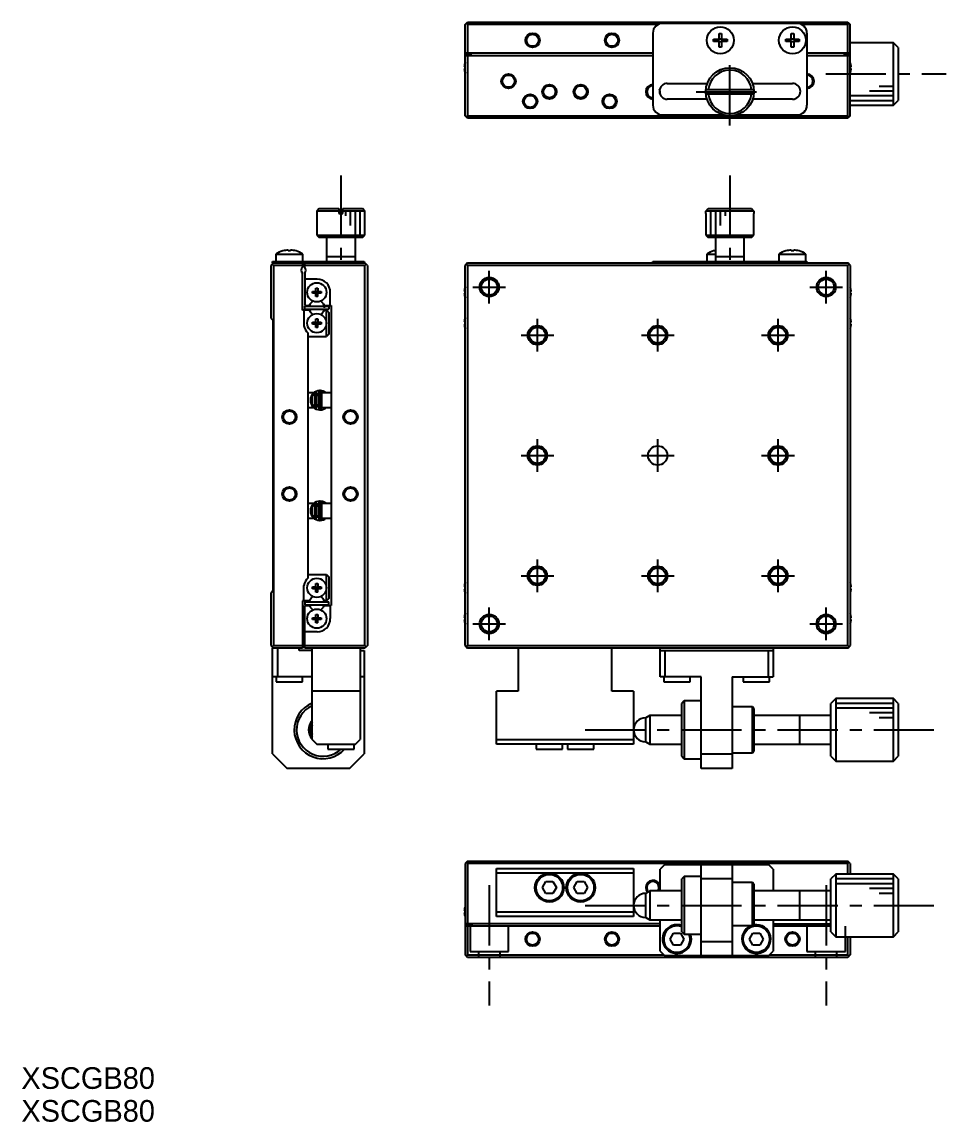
# Model space of a CAD drawing. Extents: x 65 to 401, y -9 to 219.
# Drawn here: x 65.2 to 257.2, y -9.3 to 219.2 of the extents above; entities that cross this region are included whole.
import ezdxf

# ---------------------------------------------------------------- set-up
doc = ezdxf.new("R2010")
doc.units = 0
doc.header["$LTSCALE"] = 10
doc.linetypes.add('CENTER', pattern=[2, 1.25, -0.25, 0.25, -0.25])
doc.linetypes.add('DASHED', pattern=[3.5, 2, -1.5])
doc.layers.get('0').update_dxf_attribs({"linetype": 'CONTINUOUS'})
doc.layers.add('CENTER', color=1, linetype='CENTER')
doc.styles.get("Standard").update_dxf_attribs({"font": 'FGP教科書体NT-M'})

msp = doc.modelspace()

# ---------------------------------------------------------------- linework, layer by layer
at = {"color": 7, "linetype": 'CONTINUOUS'}
for p, q in [((157.32796, 218.71858), (157.82796, 219.21858)), ((157.32796, 199.71858), (157.32796, 218.71858)), ((157.82796, 218.71858), (157.57796, 218.96858)), ((157.82796, 219.21858), (236.82796, 219.21858)), ((157.82796, 218.71858), (157.82796, 212.71858)), ((197.45618, 218.71858), (157.82796, 218.71858)), ((226.32796, 218.91858), (198.32796, 218.91858)), ((236.82796, 218.71858), (227.19974, 218.71858)), ((236.82796, 219.21858), (237.32796, 218.71858)), ((237.07796, 218.96858), (236.82796, 218.71858)), ((236.82796, 212.71858), (236.82796, 218.71858)), ((237.32796, 199.71858), (237.32796, 218.71858)), ((196.32796, 216.91858), (196.32796, 201.91858)), ((208.928821, 215.15858), (208.928821, 215.67858)), ((208.928821, 215.67858), (210.06796, 215.67858)), ((210.06796, 215.15858), (208.928821, 215.15858)), ((209.998518, 215.15858), (209.998518, 215.67858)), ((210.06796, 216.817719), (210.58796, 216.817719)), ((210.06796, 215.67858), (210.06796, 216.817719)), ((210.06796, 215.748021), (210.58796, 215.748021)), ((210.06796, 214.019441), (210.06796, 215.15858)), ((210.58796, 215.089138), (210.06796, 215.089138)), ((210.58796, 216.817719), (210.58796, 215.67858)), ((210.58796, 215.67858), (211.727099, 215.67858)), ((210.58796, 215.15858), (210.58796, 214.019441)), ((211.727099, 215.15858), (210.58796, 215.15858)), ((210.657402, 215.67858), (210.657402, 215.15858)), ((211.727099, 215.67858), (211.727099, 215.15858)), ((223.928821, 215.15858), (223.928821, 215.67858)), ((223.928821, 215.67858), (225.06796, 215.67858)), ((225.06796, 215.15858), (223.928821, 215.15858)), ((224.998518, 215.15858), (224.998518, 215.67858)), ((225.06796, 216.817719), (225.58796, 216.817719)), ((225.06796, 215.67858), (225.06796, 216.817719)), ((225.06796, 215.748021), (225.58796, 215.748021)), ((225.06796, 214.019441), (225.06796, 215.15858)), ((225.58796, 215.089138), (225.06796, 215.089138)), ((225.58796, 216.817719), (225.58796, 215.67858)), ((225.58796, 215.67858), (226.727099, 215.67858)), ((225.58796, 215.15858), (225.58796, 214.019441)), ((226.727099, 215.15858), (225.58796, 215.15858)), ((225.657402, 215.67858), (225.657402, 215.15858)), ((226.727099, 215.67858), (226.727099, 215.15858)), ((228.32796, 216.91858), (228.32796, 201.91858)), ((246.32796, 214.91858), (237.32796, 214.91858)), ((247.32796, 213.91858), (246.32796, 214.91858)), ((246.32796, 201.91858), (246.32796, 214.91858)), ((196.32796, 212.71858), (157.32796, 212.71858)), ((210.58796, 214.019441), (210.06796, 214.019441)), ((225.58796, 214.019441), (225.06796, 214.019441)), ((237.32796, 212.71858), (228.32796, 212.71858)), ((247.32796, 213.91858), (247.32796, 202.91858)), ((157.253816, 210.607196), (157.258438, 210.604941)), ((157.32796, 212.41858), (158.72796, 212.41858)), ((196.32796, 212.21858), (157.32796, 212.21858)), ((157.82796, 212.21858), (157.82796, 199.71858)), ((158.72796, 212.21858), (158.72796, 212.41858)), ((237.32796, 212.21858), (228.32796, 212.21858)), ((237.32796, 212.41858), (235.92796, 212.41858)), ((235.92796, 212.21858), (235.92796, 212.41858)), ((236.82796, 199.71858), (236.82796, 212.21858)), ((237.397482, 210.604941), (237.402104, 210.607196)), ((157.138101, 209.89858), (157.258438, 209.89858)), ((157.258438, 209.53858), (157.138101, 209.53858)), ((157.258438, 208.832218), (157.253816, 208.829964)), ((157.258438, 209.89858), (157.258438, 209.53858)), ((237.397482, 209.89858), (237.517819, 209.89858)), ((237.397482, 209.53858), (237.397482, 209.89858)), ((237.517819, 209.53858), (237.397482, 209.53858)), ((237.402104, 208.829964), (237.397482, 208.832218)), ((199.32796, 206.46858), (207.644211, 206.46858)), ((217.011708, 206.46858), (225.32796, 206.46858)), ((217.311934, 205.11858), (207.343986, 205.11858)), ((207.343986, 204.31858), (217.311934, 204.31858)), ((207.574277, 203.16858), (199.32796, 203.16858)), ((225.32796, 203.16858), (217.081643, 203.16858)), ((237.32796, 201.91858), (246.32796, 201.91858)), ((246.32796, 201.91858), (247.32796, 202.91858)), ((157.82796, 199.21858), (157.32796, 199.71858)), ((157.82796, 199.71858), (157.57796, 199.46858)), ((157.82796, 199.71858), (236.82796, 199.71858)), ((236.82796, 199.21858), (157.82796, 199.21858)), ((198.32796, 199.91858), (210.92796, 199.91858)), ((213.72796, 199.91858), (226.32796, 199.91858)), ((237.07796, 199.46858), (236.82796, 199.71858)), ((237.32796, 199.71858), (236.82796, 199.21858)), ((126.99958, 180.443444), (126.49958, 179.943444)), ((131.09958, 179.943444), (126.49958, 179.943444)), ((126.49958, 179.943444), (126.49958, 174.943444)), ((126.99958, 180.443444), (131.09958, 180.443444)), ((131.09958, 180.443444), (131.09958, 179.443444)), ((131.09958, 179.443444), (131.89958, 179.443444)), ((131.89958, 180.443444), (135.99958, 180.443444)), ((131.89958, 179.443444), (131.89958, 180.443444)), ((136.49958, 179.943444), (131.89958, 179.943444)), ((136.49958, 179.943444), (135.99958, 180.443444)), ((136.49958, 174.943444), (136.49958, 179.943444)), ((207.32796, 179.443444), (207.343986, 179.443444)), ((207.32796, 179.443444), (207.32796, 174.943444)), ((207.343986, 179.943444), (207.845773, 180.443444)), ((207.343986, 179.443444), (207.343986, 179.943444)), ((217.311934, 179.943444), (207.343986, 179.943444)), ((207.845773, 180.443444), (216.810147, 180.443444)), ((216.810147, 180.443444), (217.311934, 179.943444)), ((217.311934, 179.943444), (217.311934, 179.443444)), ((217.311934, 179.443444), (217.32796, 179.443444)), ((217.32796, 174.943444), (217.32796, 179.443444)), ((126.49958, 174.943444), (126.99958, 174.443444)), ((126.49958, 174.943444), (136.49958, 174.943444)), ((135.99958, 174.443444), (126.99958, 174.443444)), ((128.49958, 174.443444), (128.49958, 169.443444)), ((134.49958, 169.443444), (134.49958, 174.443444)), ((135.99958, 174.443444), (136.49958, 174.943444)), ((207.32796, 174.943444), (217.32796, 174.943444)), ((207.32796, 174.943444), (207.82796, 174.443444)), ((216.82796, 174.443444), (207.82796, 174.443444)), ((209.32796, 174.443444), (209.32796, 169.443444)), ((215.32796, 169.443444), (215.32796, 174.443444)), ((216.82796, 174.443444), (217.32796, 174.943444)), ((119.400441, 171.636648), (119.397432, 171.642817)), ((120.53958, 171.636648), (120.53958, 171.829906)), ((121.05958, 171.636648), (120.53958, 171.636648)), ((121.05958, 171.829906), (121.05958, 171.636648)), ((122.201727, 171.642817), (122.198719, 171.636648)), ((208.928821, 171.636648), (208.925812, 171.642817)), ((223.928821, 171.636648), (223.925812, 171.642817)), ((225.06796, 171.636648), (225.06796, 171.829906)), ((225.58796, 171.636648), (225.06796, 171.636648)), ((225.58796, 171.829906), (225.58796, 171.636648)), ((226.730108, 171.642817), (226.727099, 171.636648)), ((117.49958, 169.143444), (116.99958, 168.643444)), ((117.29958, 169.143444), (117.29958, 169.443444)), ((117.29958, 169.443444), (136.29958, 169.443444)), ((117.29958, 169.143444), (136.49958, 169.143444)), ((117.99958, 170.985907), (123.59958, 170.985907)), ((117.99958, 170.985907), (117.99958, 169.443444)), ((123.49958, 169.143444), (123.49958, 168.304882)), ((123.59958, 169.443444), (123.59958, 170.985907)), ((123.99958, 168.243444), (123.99958, 169.143444)), ((134.49958, 170.443444), (128.49958, 170.443444)), ((136.29958, 169.443444), (136.29958, 169.143444)), ((136.99958, 168.643444), (136.49958, 169.143444)), ((157.82796, 169.143444), (157.32796, 168.643444)), ((157.82796, 169.143444), (236.82796, 169.143444)), ((196.32796, 169.143444), (196.32796, 169.443444)), ((196.32796, 169.443444), (228.32796, 169.443444)), ((207.52796, 170.985907), (209.32796, 170.985907)), ((207.52796, 170.985907), (207.52796, 169.443444)), ((215.32796, 170.443444), (209.32796, 170.443444)), ((222.52796, 170.985907), (228.12796, 170.985907)), ((222.52796, 170.985907), (222.52796, 169.443444)), ((228.12796, 169.443444), (228.12796, 170.985907)), ((228.32796, 169.443444), (228.32796, 169.143444)), ((237.32796, 168.643444), (236.82796, 169.143444)), ((116.99958, 157.643444), (116.99958, 168.643444)), ((117.49958, 168.643444), (117.24958, 168.893444)), ((117.49958, 168.643444), (117.49958, 89.643444)), ((123.49958, 168.643444), (117.49958, 168.643444)), ((123.49958, 159.343444), (123.49958, 166.982006)), ((136.49958, 168.643444), (123.99958, 168.643444)), ((123.99958, 167.043444), (123.99958, 160.343444)), ((136.74958, 168.893444), (136.49958, 168.643444)), ((136.49958, 89.643444), (136.49958, 168.643444)), ((136.99958, 168.643444), (136.99958, 89.643444)), ((157.32796, 89.643444), (157.32796, 168.643444)), ((157.82796, 168.643444), (157.57796, 168.893444)), ((236.82796, 168.643444), (157.82796, 168.643444)), ((157.82796, 168.643444), (157.82796, 89.643444)), ((237.07796, 168.893444), (236.82796, 168.643444)), ((236.82796, 89.643444), (236.82796, 168.643444)), ((237.32796, 168.643444), (237.32796, 89.643444)), ((126.54958, 165.793444), (123.99958, 165.793444)), ((125.613218, 163.223444), (126.31958, 163.223444)), ((125.613218, 162.863444), (125.613218, 163.223444)), ((126.31958, 162.863444), (125.613218, 162.863444)), ((126.31958, 163.929805), (126.67958, 163.929805)), ((126.31958, 163.223444), (126.31958, 163.929805)), ((126.329952, 163.213072), (126.31958, 163.223444)), ((126.329952, 162.873816), (126.31958, 162.863444)), ((126.31958, 162.157082), (126.31958, 162.863444)), ((126.329952, 162.873816), (126.329952, 163.213072)), ((126.329952, 163.213072), (126.669208, 163.213072)), ((126.669208, 162.873816), (126.329952, 162.873816)), ((126.669208, 163.213072), (126.67958, 163.223444)), ((126.669208, 163.213072), (126.669208, 162.873816)), ((126.669208, 162.873816), (126.67958, 162.863444)), ((126.67958, 163.929805), (126.67958, 163.223444)), ((126.67958, 163.223444), (127.385941, 163.223444)), ((127.385941, 162.863444), (126.67958, 162.863444)), ((126.67958, 162.157082), (126.67958, 162.863444)), ((127.385941, 163.223444), (127.385941, 162.863444)), ((129.29958, 160.343444), (129.29958, 163.043444)), ((157.138101, 163.223444), (157.258438, 163.223444)), ((157.258438, 162.863444), (157.138101, 162.863444)), ((157.253816, 163.93206), (157.258438, 163.929805)), ((157.258438, 163.223444), (157.258438, 162.863444)), ((237.397482, 163.929805), (237.402104, 163.93206)), ((237.397482, 162.863444), (237.397482, 163.223444)), ((237.397482, 163.223444), (237.517819, 163.223444)), ((237.517819, 162.863444), (237.397482, 162.863444)), ((123.99958, 160.343444), (124.955168, 160.343444)), ((123.99958, 159.543444), (123.99958, 160.143444)), ((123.99958, 160.143444), (128.99958, 160.143444)), ((124.955168, 160.343444), (125.124764, 160.637194)), ((126.67958, 162.157082), (126.31958, 162.157082)), ((127.874395, 160.637194), (128.043992, 160.343444)), ((128.043992, 160.343444), (129.49958, 160.343444)), ((128.99958, 160.143444), (128.99958, 159.543444)), ((129.49958, 160.343444), (129.49958, 97.943444)), ((157.258438, 162.157082), (157.253816, 162.154828)), ((237.402104, 162.154828), (237.397482, 162.157082)), ((124.955168, 159.343444), (123.49958, 159.343444)), ((123.79958, 159.343444), (123.79958, 156.121429)), ((123.99958, 159.543444), (128.99958, 159.543444)), ((125.124764, 159.049694), (124.955168, 159.343444)), ((128.043992, 159.343444), (127.874395, 159.049694)), ((128.49958, 159.343444), (128.043992, 159.343444)), ((128.49958, 159.343444), (128.99958, 158.843444)), ((128.49958, 153.843444), (128.49958, 159.343444)), ((128.99958, 158.843444), (128.99958, 154.343444)), ((116.99958, 157.643444), (117.34958, 157.293444)), ((117.34958, 157.293444), (117.34958, 100.993444)), ((125.613218, 156.823444), (126.31958, 156.823444)), ((125.613218, 156.463444), (125.613218, 156.823444)), ((126.31958, 156.463444), (125.613218, 156.463444)), ((126.31958, 157.529805), (126.67958, 157.529805)), ((126.31958, 156.823444), (126.31958, 157.529805)), ((126.329952, 156.813072), (126.31958, 156.823444)), ((126.329952, 156.473816), (126.31958, 156.463444)), ((126.31958, 155.757082), (126.31958, 156.463444)), ((126.67958, 155.757082), (126.31958, 155.757082)), ((126.329952, 156.473816), (126.329952, 156.813072)), ((126.329952, 156.813072), (126.669208, 156.813072)), ((126.669208, 156.473816), (126.329952, 156.473816)), ((126.669208, 156.813072), (126.67958, 156.823444)), ((126.669208, 156.813072), (126.669208, 156.473816)), ((126.669208, 156.473816), (126.67958, 156.463444)), ((126.67958, 157.529805), (126.67958, 156.823444)), ((126.67958, 156.823444), (127.385941, 156.823444)), ((127.385941, 156.463444), (126.67958, 156.463444)), ((126.67958, 155.757082), (126.67958, 156.463444)), ((127.385941, 156.823444), (127.385941, 156.463444)), ((157.138101, 156.823444), (157.258438, 156.823444)), ((157.258438, 156.463444), (157.138101, 156.463444)), ((157.253816, 157.53206), (157.258438, 157.529805)), ((157.258438, 155.757082), (157.253816, 155.754828)), ((157.258438, 156.823444), (157.258438, 156.463444)), ((237.397482, 157.529805), (237.402104, 157.53206)), ((237.397482, 156.463444), (237.397482, 156.823444)), ((237.397482, 156.823444), (237.517819, 156.823444)), ((237.517819, 156.463444), (237.397482, 156.463444)), ((237.402104, 155.754828), (237.397482, 155.757082)), ((124.69958, 103.722506), (124.69958, 154.564382)), ((124.69958, 153.843444), (128.49958, 153.843444)), ((128.99958, 154.343444), (128.49958, 153.843444)), ((125.854195, 142.143444), (124.69958, 142.143444)), ((125.49958, 141.559959), (125.99958, 142.089127)), ((126.49958, 142.143444), (125.99958, 142.143444)), ((125.99958, 142.143444), (125.99958, 139.143444)), ((126.499542, 142.030865), (126.929262, 142.159736)), ((126.49958, 139.143444), (126.49958, 142.143444)), ((126.69958, 141.643444), (126.69958, 142.107991)), ((126.929314, 142.400131), (126.929314, 138.850131)), ((127.934358, 142.46561), (127.182954, 142.623664)), ((127.370558, 142.468982), (127.368727, 142.468203)), ((127.403859, 142.482108), (127.370558, 142.468982)), ((127.379314, 138.850131), (127.379314, 142.400131)), ((127.379314, 141.800579), (127.499572, 142.029297)), ((127.437762, 142.493554), (127.403859, 142.482108)), ((127.472185, 142.503292), (127.437762, 142.493554)), ((127.507042, 142.511298), (127.472185, 142.503292)), ((127.49958, 142.143444), (127.49958, 139.143444)), ((129.49958, 142.143444), (127.49958, 142.143444)), ((127.542248, 142.517553), (127.507042, 142.511298)), ((127.577719, 142.522042), (127.542248, 142.517553)), ((127.613366, 142.524754), (127.577719, 142.522042)), ((127.649103, 142.525683), (127.613366, 142.524754)), ((127.684842, 142.524825), (127.649103, 142.525683)), ((127.720497, 142.522184), (127.684842, 142.524825)), ((127.75598, 142.517764), (127.720497, 142.522184)), ((127.791205, 142.511577), (127.75598, 142.517764)), ((127.826084, 142.503636), (127.791205, 142.511577)), ((127.822835, 142.157037), (127.815948, 142.143444)), ((127.829821, 142.171269), (127.822835, 142.157037)), ((127.860533, 142.493961), (127.826084, 142.503636)), ((127.934718, 142.465463), (127.826356, 142.143432)), ((127.836864, 142.186053), (127.829821, 142.171269)), ((127.843922, 142.201301), (127.836864, 142.186053)), ((127.850952, 142.216919), (127.843922, 142.201301)), ((127.857911, 142.232814), (127.850952, 142.216919)), ((127.864757, 142.24889), (127.857911, 142.232814)), ((127.894465, 142.482576), (127.860533, 142.493961)), ((127.871449, 142.265048), (127.864757, 142.24889)), ((127.877946, 142.281192), (127.871449, 142.265048)), ((127.88421, 142.297224), (127.877946, 142.281192)), ((127.890201, 142.313047), (127.88421, 142.297224)), ((127.895885, 142.328565), (127.890201, 142.313047)), ((127.926052, 142.470239), (127.894465, 142.482576)), ((127.901227, 142.343685), (127.895885, 142.328565)), ((127.906193, 142.358315), (127.901227, 142.343685)), ((127.910756, 142.372366), (127.906193, 142.358315)), ((127.914885, 142.385754), (127.910756, 142.372366)), ((127.918558, 142.398397), (127.914885, 142.385754)), ((127.921751, 142.41022), (127.918558, 142.398397)), ((127.924446, 142.421151), (127.921751, 142.41022)), ((127.926625, 142.431123), (127.924446, 142.421151)), ((127.92462, 142.470535), (127.926762, 142.469846)), ((128.453934, 142.143613), (127.925579, 142.469312)), ((127.928276, 142.440077), (127.926625, 142.431123)), ((127.926762, 142.469846), (127.928375, 142.467905)), ((127.929389, 142.447958), (127.928276, 142.440077)), ((127.928375, 142.467905), (127.929449, 142.464722)), ((127.929958, 142.454719), (127.929389, 142.447958)), ((127.929449, 142.464722), (127.929977, 142.460318)), ((127.929977, 142.460318), (127.929958, 142.454719)), ((127.967908, 142.451031), (127.934358, 142.46561)), ((125.49958, 139.726929), (125.49958, 141.559959)), ((125.99958, 139.197761), (125.49958, 139.726929)), ((126.929314, 141.643444), (126.49958, 141.643444)), ((126.49958, 139.643444), (126.929314, 139.643444)), ((126.69958, 139.143444), (126.69958, 139.643444)), ((127.49958, 141.643444), (127.379314, 141.643444)), ((127.379314, 139.643444), (127.49958, 139.643444)), ((127.499535, 139.220991), (127.379314, 139.449683)), ((124.69958, 139.143444), (125.812961, 139.143444)), ((125.99958, 139.143444), (126.49958, 139.143444)), ((127.504007, 139.114169), (127.379332, 139.090513)), ((127.49958, 139.143444), (129.49958, 139.143444)), ((127.610814, 139.14307), (127.504007, 139.114169)), ((127.867465, 138.757907), (127.926052, 138.780024)), ((127.922483, 138.780082), (127.92462, 138.779728)), ((127.92462, 138.779728), (127.924302, 138.780503)), ((127.926052, 138.780024), (127.92462, 138.779728)), ((127.925795, 138.781041), (127.956051, 138.793997)), ((125.803119, 119.143444), (124.69958, 119.143444)), ((125.49958, 118.559959), (125.99958, 119.089127)), ((126.49958, 119.143444), (125.99958, 119.143444)), ((125.99958, 119.143444), (125.99958, 116.143444)), ((126.499529, 119.072797), (126.920034, 119.19742)), ((126.49958, 116.143444), (126.49958, 119.143444)), ((126.69958, 119.143444), (126.685083, 119.143444)), ((126.69958, 118.643444), (126.69958, 119.143444)), ((126.920085, 119.437815), (126.920085, 115.887815)), ((127.95868, 119.488714), (127.173726, 119.661348)), ((127.36133, 119.506665), (127.359498, 119.505887)), ((127.394631, 119.519792), (127.36133, 119.506665)), ((127.370085, 115.887815), (127.370085, 119.437815)), ((127.370085, 118.838263), (127.499549, 119.072969)), ((127.428534, 119.531238), (127.394631, 119.519792)), ((127.462956, 119.540975), (127.428534, 119.531238)), ((127.497813, 119.548981), (127.462956, 119.540975)), ((127.53302, 119.555236), (127.497813, 119.548981)), ((127.49958, 119.143444), (127.49958, 116.143444)), ((129.49958, 119.143444), (127.49958, 119.143444)), ((127.56849, 119.559725), (127.53302, 119.555236)), ((127.604137, 119.562438), (127.56849, 119.559725)), ((127.639874, 119.563366), (127.604137, 119.562438)), ((127.675614, 119.562509), (127.639874, 119.563366)), ((127.711269, 119.559867), (127.675614, 119.562509)), ((127.746752, 119.555448), (127.711269, 119.559867)), ((127.781976, 119.54926), (127.746752, 119.555448)), ((127.816855, 119.54132), (127.781976, 119.54926)), ((127.793207, 119.155815), (127.786176, 119.143444)), ((127.800513, 119.169267), (127.793207, 119.155815)), ((127.925489, 119.503146), (127.796671, 119.143414)), ((127.80804, 119.183699), (127.800513, 119.169267)), ((127.815731, 119.199003), (127.80804, 119.183699)), ((127.82353, 119.215065), (127.815731, 119.199003)), ((127.851304, 119.531645), (127.816855, 119.54132)), ((127.831377, 119.231765), (127.82353, 119.215065)), ((127.839214, 119.248978), (127.831377, 119.231765)), ((127.846982, 119.266575), (127.839214, 119.248978)), ((127.854624, 119.284424), (127.846982, 119.266575)), ((127.885236, 119.520259), (127.851304, 119.531645)), ((127.862082, 119.302393), (127.854624, 119.284424)), ((127.8693, 119.320346), (127.862082, 119.302393)), ((127.876224, 119.338149), (127.8693, 119.320346)), ((127.882803, 119.355669), (127.876224, 119.338149)), ((127.888987, 119.372776), (127.882803, 119.355669)), ((127.916823, 119.507922), (127.885236, 119.520259)), ((127.894731, 119.389341), (127.888987, 119.372776)), ((127.89999, 119.40524), (127.894731, 119.389341)), ((127.904726, 119.420355), (127.89999, 119.40524)), ((127.908904, 119.434572), (127.904726, 119.420355)), ((127.912492, 119.447784), (127.908904, 119.434572)), ((127.915463, 119.459895), (127.912492, 119.447784)), ((127.915392, 119.508218), (127.917741, 119.507374)), ((127.917795, 119.470811), (127.915463, 119.459895)), ((128.487557, 119.143596), (127.916351, 119.506995)), ((127.917741, 119.507374), (127.919435, 119.504981)), ((127.919471, 119.480453), (127.917795, 119.470811)), ((127.919435, 119.504981), (127.920459, 119.501058)), ((127.920477, 119.488747), (127.919471, 119.480453)), ((127.920459, 119.501058), (127.920808, 119.495633)), ((127.920808, 119.495633), (127.920477, 119.488747)), ((125.49958, 116.726929), (125.49958, 118.559959)), ((125.99958, 116.197761), (125.49958, 116.726929)), ((126.920085, 118.643444), (126.49958, 118.643444)), ((126.49958, 116.643444), (126.920085, 116.643444)), ((126.69958, 116.177547), (126.69958, 116.643444)), ((127.49958, 118.643444), (127.370085, 118.643444)), ((127.370085, 116.643444), (127.49958, 116.643444)), ((124.69958, 116.143444), (125.84704, 116.143444)), ((125.99958, 116.143444), (126.49958, 116.143444)), ((127.499539, 116.252667), (127.370085, 116.487367)), ((127.499593, 116.152981), (127.370104, 116.128196)), ((127.49958, 116.143444), (129.49958, 116.143444)), ((127.858237, 115.79559), (127.916823, 115.817708)), ((127.913255, 115.817766), (127.915392, 115.817411)), ((127.915392, 115.817411), (127.915073, 115.818187)), ((127.916823, 115.817708), (127.915392, 115.817411)), ((127.916567, 115.818725), (127.946822, 115.831681)), ((124.69958, 104.443444), (128.49958, 104.443444)), ((128.49958, 104.443444), (128.99958, 103.943444)), ((128.49958, 98.943444), (128.49958, 104.443444)), ((128.99958, 103.943444), (128.99958, 99.443444)), ((117.34958, 100.993444), (116.99958, 100.643444)), ((116.99958, 89.643444), (116.99958, 100.643444)), ((123.79958, 98.943444), (123.79958, 102.165459)), ((125.613218, 101.823444), (126.31958, 101.823444)), ((125.613218, 101.463444), (125.613218, 101.823444)), ((126.31958, 101.463444), (125.613218, 101.463444)), ((126.31958, 102.529805), (126.67958, 102.529805)), ((126.31958, 101.823444), (126.31958, 102.529805)), ((126.329952, 101.813072), (126.31958, 101.823444)), ((126.329952, 101.473816), (126.31958, 101.463444)), ((126.31958, 100.757082), (126.31958, 101.463444)), ((126.67958, 100.757082), (126.31958, 100.757082)), ((126.329952, 101.473816), (126.329952, 101.813072)), ((126.329952, 101.813072), (126.669208, 101.813072)), ((126.669208, 101.473816), (126.329952, 101.473816)), ((126.669208, 101.813072), (126.67958, 101.823444)), ((126.669208, 101.813072), (126.669208, 101.473816)), ((126.669208, 101.473816), (126.67958, 101.463444)), ((126.67958, 102.529805), (126.67958, 101.823444)), ((126.67958, 101.823444), (127.385941, 101.823444)), ((127.385941, 101.463444), (126.67958, 101.463444)), ((126.67958, 100.757082), (126.67958, 101.463444)), ((127.385941, 101.823444), (127.385941, 101.463444)), ((157.138101, 101.823444), (157.258438, 101.823444)), ((157.258438, 101.463444), (157.138101, 101.463444)), ((157.253816, 102.53206), (157.258438, 102.529805)), ((157.258438, 100.757082), (157.253816, 100.754828)), ((157.258438, 101.823444), (157.258438, 101.463444)), ((237.397482, 102.529805), (237.402104, 102.53206)), ((237.397482, 101.463444), (237.397482, 101.823444)), ((237.397482, 101.823444), (237.517819, 101.823444)), ((237.517819, 101.463444), (237.397482, 101.463444)), ((237.402104, 100.754828), (237.397482, 100.757082)), ((124.955168, 98.943444), (123.49958, 98.943444)), ((123.49958, 98.943444), (123.49958, 89.143444)), ((123.99958, 98.743444), (128.99958, 98.743444)), ((123.99958, 98.743444), (123.99958, 98.143444)), ((125.124764, 99.237194), (124.955168, 98.943444)), ((128.043992, 98.943444), (127.874395, 99.237194)), ((128.49958, 98.943444), (128.043992, 98.943444)), ((128.99958, 99.443444), (128.49958, 98.943444)), ((128.99958, 98.143444), (128.99958, 98.743444)), ((123.99958, 98.143444), (128.99958, 98.143444)), ((123.99958, 97.943444), (124.955168, 97.943444)), ((123.99958, 89.143444), (123.99958, 97.943444)), ((124.955168, 97.943444), (125.124764, 97.649694)), ((126.31958, 96.129805), (126.67958, 96.129805)), ((126.31958, 95.423444), (126.31958, 96.129805)), ((126.67958, 96.129805), (126.67958, 95.423444)), ((127.874395, 97.649694), (128.043992, 97.943444)), ((128.043992, 97.943444), (129.49958, 97.943444)), ((129.29958, 97.943444), (129.29958, 95.243444)), ((157.253816, 96.13206), (157.258438, 96.129805)), ((237.397482, 96.129805), (237.402104, 96.13206)), ((125.613218, 95.423444), (126.31958, 95.423444)), ((125.613218, 95.063444), (125.613218, 95.423444)), ((126.31958, 95.063444), (125.613218, 95.063444)), ((126.329952, 95.413072), (126.31958, 95.423444)), ((126.329952, 95.073816), (126.31958, 95.063444)), ((126.31958, 94.357082), (126.31958, 95.063444)), ((126.67958, 94.357082), (126.31958, 94.357082)), ((126.329952, 95.073816), (126.329952, 95.413072)), ((126.329952, 95.413072), (126.669208, 95.413072)), ((126.669208, 95.073816), (126.329952, 95.073816)), ((126.669208, 95.413072), (126.67958, 95.423444)), ((126.669208, 95.413072), (126.669208, 95.073816)), ((126.669208, 95.073816), (126.67958, 95.063444)), ((126.67958, 95.423444), (127.385941, 95.423444)), ((127.385941, 95.063444), (126.67958, 95.063444)), ((126.67958, 94.357082), (126.67958, 95.063444)), ((127.385941, 95.423444), (127.385941, 95.063444)), ((157.138101, 95.423444), (157.258438, 95.423444)), ((157.258438, 95.063444), (157.138101, 95.063444)), ((157.258438, 94.357082), (157.253816, 94.354828)), ((157.258438, 95.423444), (157.258438, 95.063444)), ((237.397482, 95.063444), (237.397482, 95.423444)), ((237.397482, 95.423444), (237.517819, 95.423444)), ((237.517819, 95.063444), (237.397482, 95.063444)), ((237.402104, 94.354828), (237.397482, 94.357082)), ((126.54958, 92.493444), (123.99958, 92.493444)), ((116.99958, 89.643444), (117.49958, 89.143444)), ((117.24958, 89.393444), (117.49958, 89.643444)), ((123.49958, 89.143444), (117.29958, 89.143444)), ((117.29958, 67.143444), (117.29958, 89.143444)), ((117.49958, 89.643444), (123.49958, 89.643444)), ((118.29958, 89.143444), (118.29958, 83.143444)), ((122.79958, 88.643444), (122.79958, 89.143444)), ((123.99958, 89.643444), (136.49958, 89.643444)), ((136.49958, 89.143444), (123.99958, 89.143444)), ((125.49958, 70.143444), (125.49958, 89.143444)), ((135.49958, 89.143444), (135.49958, 70.143444)), ((136.49958, 89.643444), (136.74958, 89.393444)), ((136.99958, 89.643444), (136.49958, 89.143444)), ((157.32796, 89.643444), (157.82796, 89.143444)), ((157.82796, 89.643444), (157.57796, 89.393444)), ((157.82796, 89.643444), (236.82796, 89.643444)), ((236.82796, 89.143444), (157.82796, 89.143444)), ((168.32796, 89.143444), (168.32796, 80.143444)), ((187.82796, 80.143444), (187.82796, 89.143444)), ((197.82796, 83.143444), (197.82796, 89.143444)), ((221.32796, 89.143444), (221.32796, 83.143444)), ((237.07796, 89.393444), (236.82796, 89.643444)), ((236.82796, 89.143444), (237.32796, 89.643444)), ((125.49958, 88.643444), (122.79958, 88.643444)), ((135.49958, 88.643444), (136.29958, 88.643444)), ((136.29958, 88.643444), (136.29958, 67.143444)), ((197.82796, 88.643444), (221.32796, 88.643444)), ((198.82796, 88.643444), (198.82796, 83.143444)), ((220.32796, 83.143444), (220.32796, 88.643444)), ((125.49958, 83.143444), (117.29958, 83.143444)), ((118.04958, 83.143444), (118.04958, 82.143444)), ((123.54958, 82.143444), (123.54958, 83.143444)), ((136.29958, 83.143444), (135.49958, 83.143444)), ((206.32796, 83.143444), (197.82796, 83.143444)), ((198.57796, 83.143444), (198.57796, 82.143444)), ((204.07796, 82.143444), (204.07796, 83.143444)), ((206.32796, 64.143444), (206.32796, 83.143444)), ((212.82796, 83.143444), (212.82796, 64.143444)), ((212.82796, 83.143444), (221.32796, 83.143444)), ((215.07796, 83.143444), (215.07796, 82.143444)), ((220.57796, 82.143444), (220.57796, 83.143444)), ((118.04958, 82.143444), (123.54958, 82.143444)), ((135.49958, 80.143444), (125.49958, 80.143444)), ((168.32796, 80.143444), (163.82796, 80.143444)), ((163.82796, 69.143444), (163.82796, 80.143444)), ((192.32796, 80.143444), (187.82796, 80.143444)), ((192.32796, 80.143444), (192.32796, 69.143444)), ((198.57796, 82.143444), (204.07796, 82.143444)), ((215.07796, 82.143444), (220.57796, 82.143444)), ((202.82796, 78.143444), (202.32796, 77.643444)), ((202.82796, 78.143444), (202.82796, 66.143444)), ((206.32796, 78.143444), (202.82796, 78.143444)), ((234.32796, 78.643444), (233.32796, 77.643444)), ((234.32796, 78.643444), (234.32796, 65.643444)), ((246.32796, 78.643444), (234.32796, 78.643444)), ((247.32796, 77.643444), (246.32796, 78.643444)), ((246.32796, 65.643444), (246.32796, 78.643444)), ((202.32796, 66.643444), (202.32796, 77.643444)), ((217.02796, 76.893444), (212.82796, 76.893444)), ((217.02796, 67.393444), (217.02796, 76.893444)), ((217.32796, 76.593444), (217.02796, 76.893444)), ((217.32796, 76.593444), (217.32796, 67.693444)), ((233.32796, 66.643444), (233.32796, 77.643444)), ((247.32796, 77.643444), (247.32796, 66.643444)), ((195.693985, 75.143444), (194.82796, 74.643444)), ((194.82796, 69.643444), (194.82796, 74.643444)), ((195.693985, 75.143444), (195.693985, 69.143444)), ((202.327941, 75.143444), (195.693985, 75.143444)), ((233.32796, 75.143444), (217.327979, 75.143444)), ((226.82796, 69.143439), (226.82796, 75.143449)), ((125.49958, 70.143444), (126.49958, 69.143444)), ((126.49958, 69.143444), (134.49958, 69.143444)), ((128.74958, 69.143444), (128.74958, 68.143444)), ((134.24958, 68.143444), (134.24958, 69.143444)), ((134.49958, 69.143444), (135.49958, 70.143444)), ((163.82796, 70.143444), (192.32796, 70.143444)), ((192.32796, 69.143444), (163.82796, 69.143444)), ((172.07796, 69.143444), (172.07796, 68.143444)), ((177.57796, 68.143444), (177.57796, 69.143444)), ((178.57796, 69.143444), (178.57796, 68.143444)), ((184.07796, 68.143444), (184.07796, 69.143444)), ((194.82796, 69.643444), (195.693985, 69.143444)), ((195.693985, 69.143444), (202.327941, 69.143444)), ((217.327979, 69.143444), (233.32796, 69.143444)), ((117.29958, 67.143444), (120.29958, 64.143444)), ((128.74958, 68.143444), (134.24958, 68.143444)), ((133.29958, 64.143444), (136.29958, 67.143444)), ((172.07796, 68.143444), (177.57796, 68.143444)), ((178.57796, 68.143444), (184.07796, 68.143444)), ((202.32796, 66.643444), (202.82796, 66.143444)), ((206.32796, 67.143444), (212.82796, 67.143444)), ((212.82796, 67.393444), (217.02796, 67.393444)), ((217.02796, 67.393444), (217.32796, 67.693444)), ((233.32796, 66.643444), (234.32796, 65.643444)), ((246.32796, 65.643444), (247.32796, 66.643444)), ((133.29958, 64.143444), (120.29958, 64.143444)), ((202.82796, 66.143444), (206.32796, 66.143444)), ((212.82796, 64.143444), (206.32796, 64.143444)), ((234.32796, 65.643444), (246.32796, 65.643444)), ((157.82796, 44.859974), (157.32796, 44.359974)), ((157.32796, 44.359974), (157.32796, 25.359974)), ((157.57796, 44.609974), (157.82796, 44.359974)), ((157.82796, 44.859974), (236.82796, 44.859974)), ((157.82796, 44.359974), (157.82796, 31.859974)), ((236.82796, 44.359974), (157.82796, 44.359974)), ((198.82796, 44.159974), (197.82796, 43.159974)), ((198.82796, 44.159974), (220.32796, 44.159974)), ((206.32796, 25.159974), (206.32796, 44.159974)), ((212.82796, 44.159974), (212.82796, 25.159974)), ((221.32796, 43.159974), (220.32796, 44.159974)), ((237.32796, 44.359974), (236.82796, 44.859974)), ((236.82796, 44.359974), (237.07796, 44.609974)), ((236.82796, 42.159974), (236.82796, 44.359974)), ((237.32796, 44.359974), (237.32796, 42.159974)), ((163.82796, 43.359974), (192.32796, 43.359974)), ((163.82796, 33.359974), (163.82796, 43.359974)), ((192.32796, 42.359974), (163.82796, 42.359974)), ((192.32796, 43.359974), (192.32796, 33.359974)), ((197.82796, 38.659974), (197.82796, 43.159974)), ((202.82796, 41.659974), (202.32796, 41.159974)), ((202.32796, 30.159974), (202.32796, 41.159974)), ((202.82796, 41.659974), (202.82796, 29.659974)), ((206.32796, 41.659974), (202.82796, 41.659974)), ((212.82796, 41.159974), (206.32796, 41.159974)), ((221.32796, 43.159974), (221.32796, 38.659974)), ((234.32796, 42.159974), (233.32796, 41.159974)), ((233.32796, 30.159974), (233.32796, 41.159974)), ((246.32796, 42.159974), (234.32796, 42.159974)), ((234.32796, 42.159974), (234.32796, 29.159974)), ((246.32796, 29.159974), (246.32796, 42.159974)), ((247.32796, 41.159974), (246.32796, 42.159974)), ((247.32796, 41.159974), (247.32796, 30.159974)), ((173.384584, 39.359974), (174.106272, 40.609974)), ((174.106272, 38.109974), (173.384584, 39.359974)), ((174.106272, 40.609974), (175.549648, 40.609974)), ((175.549648, 40.609974), (176.271336, 39.359974)), ((176.271336, 39.359974), (175.549648, 38.109974)), ((179.884584, 39.359974), (180.606272, 40.609974)), ((180.606272, 38.109974), (179.884584, 39.359974)), ((180.606272, 40.609974), (182.049648, 40.609974)), ((182.049648, 40.609974), (182.771336, 39.359974)), ((182.771336, 39.359974), (182.049648, 38.109974)), ((217.02796, 40.409974), (212.82796, 40.409974)), ((217.02796, 31.409974), (217.02796, 40.409974)), ((217.32796, 40.109974), (217.02796, 40.409974)), ((217.32796, 40.109974), (217.32796, 31.409974)), ((175.549648, 38.109974), (174.106272, 38.109974)), ((182.049648, 38.109974), (180.606272, 38.109974)), ((195.693985, 38.659974), (194.82796, 38.159974)), ((194.82796, 33.159974), (194.82796, 38.159974)), ((202.32796, 38.659974), (195.693985, 38.659974)), ((195.693985, 38.659974), (195.693985, 32.659974)), ((233.32796, 38.659974), (217.32796, 38.659974)), ((226.82796, 32.659969), (226.82796, 38.659979)), ((157.138101, 34.539974), (157.258438, 34.539974)), ((157.253816, 35.24859), (157.258438, 35.246336)), ((157.258438, 34.539974), (157.258438, 34.179974)), ((163.82796, 34.359974), (192.32796, 34.359974)), ((157.258438, 34.179974), (157.138101, 34.179974)), ((157.258438, 33.473613), (157.253816, 33.471358)), ((192.32796, 33.359974), (163.82796, 33.359974)), ((194.82796, 33.159974), (195.693985, 32.659974)), ((195.693985, 32.659974), (202.32796, 32.659974)), ((197.82796, 26.159974), (197.82796, 32.659974)), ((217.32796, 32.659974), (233.32796, 32.659974)), ((221.32796, 32.659974), (221.32796, 26.159974)), ((197.82796, 31.859974), (157.32796, 31.859974)), ((157.32796, 31.659974), (158.72796, 31.659974)), ((197.82796, 31.359974), (157.32796, 31.359974)), ((157.82796, 31.359974), (157.82796, 25.359974)), ((158.72796, 31.859974), (158.72796, 31.659974)), ((199.884584, 28.659974), (200.606272, 29.909974)), ((200.606272, 29.909974), (202.049648, 29.909974)), ((202.049648, 29.909974), (202.771336, 28.659974)), ((202.32796, 30.159974), (202.82796, 29.659974)), ((217.32796, 31.409974), (212.82796, 31.409974)), ((216.384584, 28.659974), (217.106272, 29.909974)), ((217.106272, 29.909974), (218.549648, 29.909974)), ((218.549648, 29.909974), (219.271336, 28.659974)), ((221.32796, 31.859974), (233.32796, 31.859974)), ((233.32796, 31.359974), (221.32796, 31.359974)), ((233.32796, 30.159974), (234.32796, 29.159974)), ((246.32796, 29.159974), (247.32796, 30.159974)), ((200.606272, 27.409974), (199.884584, 28.659974)), ((202.771336, 28.659974), (202.049648, 27.409974)), ((202.82796, 29.659974), (206.32796, 29.659974)), ((206.32796, 28.159974), (212.82796, 28.159974)), ((217.106272, 27.409974), (216.384584, 28.659974)), ((219.271336, 28.659974), (218.549648, 27.409974)), ((234.32796, 29.159974), (246.32796, 29.159974)), ((236.82796, 25.359974), (236.82796, 29.159974)), ((237.32796, 29.159974), (237.32796, 25.359974)), ((157.82796, 24.859974), (157.32796, 25.359974)), ((157.57796, 25.109974), (157.82796, 25.359974)), ((157.82796, 25.359974), (198.62796, 25.359974)), ((197.82796, 26.159974), (198.82796, 25.159974)), ((220.32796, 25.159974), (198.82796, 25.159974)), ((202.049648, 27.409974), (200.606272, 27.409974)), ((218.549648, 27.409974), (217.106272, 27.409974)), ((220.32796, 25.159974), (221.32796, 26.159974)), ((220.52796, 25.359974), (236.82796, 25.359974)), ((236.82796, 25.359974), (237.07796, 25.109974)), ((237.32796, 25.359974), (236.82796, 24.859974)), ((236.82796, 24.859974), (157.82796, 24.859974))]:
    msp.add_line(p, q, dxfattribs=at)
at = {"color": 3, "linetype": 'CONTINUOUS'}
for p, q in [((243.32796, 205.91858), (246.32796, 205.91858)), ((237.32796, 203.91858), (246.32796, 203.91858)), ((241.32796, 204.91858), (246.32796, 204.91858)), ((237.32796, 202.91858), (246.32796, 202.91858)), ((132.49958, 178.943444), (132.49958, 179.943444)), ((133.49958, 176.943444), (133.49958, 179.943444)), ((134.49958, 174.943444), (134.49958, 179.943444)), ((135.49958, 174.943444), (135.49958, 179.943444)), ((208.32796, 179.943444), (208.32796, 174.943444)), ((209.32796, 179.943444), (209.32796, 174.943444)), ((210.32796, 179.943444), (210.32796, 176.943444)), ((211.32796, 179.943444), (211.32796, 178.943444)), ((246.32796, 77.643444), (234.32796, 77.643444)), ((246.32796, 76.643444), (234.32796, 76.643444)), ((246.32796, 75.643444), (241.32796, 75.643444)), ((246.32796, 74.643444), (243.32796, 74.643444)), ((246.32796, 41.159974), (234.32796, 41.159974)), ((246.32796, 40.159974), (234.32796, 40.159974)), ((246.32796, 39.159974), (241.32796, 39.159974)), ((246.32796, 38.159974), (243.32796, 38.159974))]:
    msp.add_line(p, q, dxfattribs=at)
at = {"color": 3, "linetype": 'DASHED'}
for p, q in [((158.32796, 31.359974), (158.32796, 26.059974)), ((166.32796, 26.059974), (166.32796, 31.359974)), ((228.32796, 31.359974), (228.32796, 26.059974)), ((236.32796, 26.059974), (236.32796, 31.359974)), ((158.32796, 26.059974), (166.32796, 26.059974)), ((160.07796, 26.059974), (160.07796, 24.859974)), ((164.57796, 24.859974), (164.57796, 26.059974)), ((228.32796, 26.059974), (236.32796, 26.059974)), ((230.07796, 26.059974), (230.07796, 24.859974)), ((234.57796, 24.859974), (234.57796, 26.059974))]:
    msp.add_line(p, q, dxfattribs=at)
at = {"color": 7, "linetype": 'CONTINUOUS'}
for centre, radius in [((210.32796, 215.41858), 2.8), ((225.32796, 215.41858), 2.8), ((171.32796, 215.41858), 1.25), ((187.82796, 215.41858), 1.25), ((166.32796, 206.91858), 1.25), ((212.32796, 204.71858), 5), ((174.82796, 204.71858), 1.25), ((181.32796, 204.71858), 1.25), ((170.82796, 202.71858), 1.25), ((187.32796, 202.71858), 1.25), ((126.49958, 163.043444), 2), ((162.32796, 164.143444), 1.65), ((232.32796, 164.143444), 1.65), ((126.49958, 156.643444), 2), ((172.32796, 154.143444), 1.65), ((197.32796, 154.143444), 1.65), ((222.32796, 154.143444), 1.65), ((120.79958, 137.143444), 1.25), ((133.49958, 137.143444), 1.25), ((172.32796, 129.143444), 1.65), ((197.32796, 129.143444), 2), ((222.32796, 129.143444), 1.65), ((120.79958, 121.143444), 1.25), ((133.49958, 121.143444), 1.25), ((172.32796, 104.143444), 1.65), ((197.32796, 104.143444), 1.65), ((222.32796, 104.143444), 1.65), ((126.49958, 101.643444), 2), ((126.49958, 95.243444), 2), ((162.32796, 94.143444), 1.65), ((232.32796, 94.143444), 1.65), ((174.82796, 39.359974), 3), ((174.82796, 39.359974), 2.75), ((181.32796, 39.359974), 3), ((181.32796, 39.359974), 2.75), ((171.32796, 28.659974), 1.25), ((187.82796, 28.659974), 1.25), ((217.82796, 28.659974), 2.75), ((225.32796, 28.659974), 1.25)]:
    msp.add_circle(centre, radius, dxfattribs=at)
at = {"color": 3, "linetype": 'CONTINUOUS'}
for centre, radius in [((171.32796, 215.41858), 1.5), ((187.82796, 215.41858), 1.5), ((166.32796, 206.91858), 1.5), ((174.82796, 204.71858), 1.5), ((181.32796, 204.71858), 1.5), ((170.82796, 202.71858), 1.5), ((187.32796, 202.71858), 1.5), ((162.32796, 164.143444), 2), ((232.32796, 164.143444), 2), ((172.32796, 154.143444), 2), ((197.32796, 154.143444), 2), ((222.32796, 154.143444), 2), ((120.79958, 137.143444), 1.5), ((133.49958, 137.143444), 1.5), ((172.32796, 129.143444), 2), ((222.32796, 129.143444), 2), ((120.79958, 121.143444), 1.5), ((133.49958, 121.143444), 1.5), ((172.32796, 104.143444), 2), ((197.32796, 104.143444), 2), ((222.32796, 104.143444), 2), ((162.32796, 94.143444), 2), ((232.32796, 94.143444), 2), ((171.32796, 28.659974), 1.5), ((187.82796, 28.659974), 1.5), ((225.32796, 28.659974), 1.5)]:
    msp.add_circle(centre, radius, dxfattribs=at)
at = {"color": 7, "linetype": 'CONTINUOUS'}
for centre, radius, start, end in [((198.32796, 216.91858), 2, 90, 180), ((226.32796, 216.91858), 2, 0, 90), ((160.32796, 209.71858), 3.194933, 163.893288, 176.770291), ((160.32796, 209.71858), 3.2, 159.635865, 163.877467), ((234.32796, 209.71858), 3.2, 16.122533, 20.364135), ((234.32796, 209.71858), 3.194933, 3.229709, 16.106712), ((160.32796, 209.71858), 3.194933, 183.229709, 196.106712), ((160.32796, 209.71858), 3.2, 196.122533, 200.364135), ((212.32796, 204.71858), 4.5, 5.099689, 174.900311), ((228.32796, 206.91858), 1.25, 270, 90), ((234.32796, 209.71858), 3.2, 339.635865, 343.877467), ((234.32796, 209.71858), 3.194933, 343.893288, 356.770291), ((196.32796, 204.71858), 1.25, 90, 270), ((199.32796, 204.81858), 1.65, 90, 270), ((225.32796, 204.81858), 1.65, 270, 90), ((212.32796, 204.71858), 4.5, 185.099689, 354.900311), ((198.32796, 201.91858), 2, 180, 270), ((226.32796, 201.91858), 2, 270, 0), ((120.79958, 166.843444), 5, 106.285843, 124.055798), ((120.79958, 166.843444), 4.993235, 92.984767, 106.272555), ((120.79958, 166.843444), 4.993235, 73.727445, 87.015233), ((120.79958, 166.843444), 5, 55.944202, 73.714157), ((210.32796, 166.843444), 5, 106.285843, 124.055798), ((210.32796, 166.843444), 4.993235, 101.552804, 106.272555), ((225.32796, 166.843444), 5, 106.285843, 124.055798), ((225.32796, 166.843444), 4.993235, 92.984767, 106.272555), ((225.32796, 166.843444), 4.993235, 73.727445, 87.015233), ((225.32796, 166.843444), 5, 55.944202, 73.714157), ((124.24958, 167.643444), 1, 138.590378, 221.409622), ((123.19958, 167.643444), 1, 323.130102, 36.869898), ((126.54958, 163.043444), 2.75, 0, 90), ((160.32796, 163.043444), 3.194933, 163.893288, 176.770291), ((160.32796, 163.043444), 3.194933, 183.229709, 196.106712), ((160.32796, 163.043444), 3.2, 159.635865, 163.877467), ((234.32796, 163.043444), 3.2, 16.122533, 20.364135), ((234.32796, 163.043444), 3.194933, 3.229709, 16.106712), ((234.32796, 163.043444), 3.194933, 343.893288, 356.770291), ((126.49958, 159.843443), 1.5875, 149.999969, 169.10691), ((126.49958, 159.843444), 1.5875, 135, 150), ((126.61458, 159.728634), 1.75, 121.886504, 135.004406), ((126.49958, 159.843443), 1.5875, 120.433182, 134.999975), ((126.49958, 159.843443), 1.5875, 30.000031, 59.566818), ((126.38458, 159.728634), 1.75, 44.995594, 58.113496), ((126.49958, 159.843443), 1.5875, 0, 30.000031), ((160.32796, 163.043444), 3.2, 196.122533, 200.364135), ((234.32796, 163.043444), 3.2, 339.635865, 343.877467), ((126.49958, 159.843443), 1.5875, 190.893022, 209.999969), ((126.49958, 159.843444), 1.5875, 210, 225), ((126.49958, 159.843443), 1.5875, 224.999975, 239.566737), ((126.61458, 159.958254), 1.75, 224.995594, 238.113496), ((126.49958, 159.843443), 1.5875, 300.433263, 315.000025), ((126.38458, 159.958254), 1.75, 301.886504, 315.004406), ((126.49958, 159.843443), 1.5875, 315.000026, 349.10691), ((160.32796, 156.643444), 3.2, 159.635865, 163.877467), ((234.32796, 156.643444), 3.2, 16.122533, 20.364135), ((126.49958, 156.643444), 2.75, 190.942499, 229.114807), ((160.32796, 156.643444), 3.194933, 163.893288, 176.770291), ((160.32796, 156.643444), 3.194933, 183.229709, 196.106712), ((160.32796, 156.643444), 3.2, 196.122533, 200.364135), ((234.32796, 156.643444), 3.2, 339.635865, 343.877467), ((234.32796, 156.643444), 3.194933, 3.229709, 16.106712), ((234.32796, 156.643444), 3.194933, 343.893288, 356.770291), ((127.154352, 140.625176), 1.998762, 90.738023, 269.187021), ((127.154314, 142.400131), 0.225, 0, 180), ((127.154314, 138.850131), 0.225, 180, 0), ((127.152886, 140.628898), 2.002574, 270.859394, 312.103214), ((127.145124, 117.662859), 1.998762, 90.738023, 269.187021), ((127.145085, 119.437815), 0.225, 0, 180), ((127.145085, 115.887815), 0.225, 180, 0), ((127.14349, 117.667465), 2.00346, 270.863794, 310.459737), ((126.49958, 101.643444), 2.75, 130.885193, 169.057501), ((160.32796, 101.643444), 3.194933, 163.893288, 176.770291), ((160.32796, 101.643444), 3.194933, 183.229709, 196.106712), ((160.32796, 101.643444), 3.2, 159.635865, 163.877467), ((160.32796, 101.643444), 3.2, 196.122533, 200.364135), ((234.32796, 101.643444), 3.2, 16.122533, 20.364135), ((234.32796, 101.643444), 3.2, 339.635865, 343.877467), ((234.32796, 101.643444), 3.194933, 3.229709, 16.106712), ((234.32796, 101.643444), 3.194933, 343.893288, 356.770291), ((126.49958, 98.443445), 1.5875, 135.000026, 169.106936), ((126.49958, 98.443445), 1.5875, 120.433263, 135.000025), ((126.61458, 98.328634), 1.75, 121.886504, 135.004406), ((126.49958, 98.443445), 1.5875, 44.999975, 59.566737), ((126.38458, 98.328634), 1.75, 44.995594, 58.113496), ((126.49958, 98.443444), 1.5875, 30, 45), ((126.49958, 98.443445), 1.5875, 10.89309, 30), ((126.49958, 98.443445), 1.5875, 190.89304, 210), ((126.49958, 98.443445), 1.5875, 210.000031, 239.566818), ((126.61458, 98.558254), 1.75, 224.995594, 238.113496), ((126.49958, 98.443445), 1.5875, 300.433182, 314.999975), ((126.38458, 98.558254), 1.75, 301.886504, 315.004406), ((126.49958, 98.443444), 1.5875, 315, 330), ((126.49958, 98.443445), 1.5875, 329.999969, 349.10696), ((160.32796, 95.243444), 3.194933, 163.893288, 176.770291), ((160.32796, 95.243444), 3.2, 159.635865, 163.877467), ((234.32796, 95.243444), 3.2, 16.122533, 20.364135), ((234.32796, 95.243444), 3.194933, 3.229709, 16.106712), ((126.54958, 95.243444), 2.75, 270, 0), ((160.32796, 95.243444), 3.194933, 183.229709, 196.106712), ((160.32796, 95.243444), 3.2, 196.122533, 200.364135), ((234.32796, 95.243444), 3.2, 339.635865, 343.877467), ((234.32796, 95.243444), 3.194933, 343.893288, 356.770291), ((127.79958, 72.143444), 6, 112.54031, 318.189685), ((127.79958, 72.143444), 5.5, 114.719851, 313.341758), ((127.79958, 72.143444), 3, 140.055495, 219.944505), ((194.82796, 72.143444), 2.5, 90, 270), ((127.79958, 72.143444), 2.5, 156.926082, 203.073918), ((196.32796, 39.359974), 1.25, 325.944202, 223.37859), ((194.82796, 35.659974), 2.5, 90, 270), ((160.32796, 34.359974), 3.194933, 163.893288, 176.770291), ((160.32796, 34.359974), 3.2, 159.635865, 163.877467), ((160.32796, 34.359974), 3.194933, 183.229709, 196.106712), ((160.32796, 34.359974), 3.2, 196.122533, 200.364135), ((201.32796, 28.659974), 3, 70.528779, 19.471221), ((201.32796, 28.659974), 2.75, 68.676314, 21.323686), ((217.82796, 28.659974), 3, 113.556464, 99.594068)]:
    msp.add_arc(centre, radius, start, end, dxfattribs=at)
at = {"color": 3, "linetype": 'CONTINUOUS'}
for centre, radius, start, end in [((228.32796, 206.91858), 1.5, 270, 90), ((196.32796, 204.71858), 1.5, 90, 270), ((196.32796, 204.71858), 1.5, 343.366025, 20.45228), ((127.79958, 72.143444), 2.75, 146.758097, 213.241903), ((196.32796, 39.359974), 1.5, 332.181861, 221.117421)]:
    msp.add_arc(centre, radius, start, end, dxfattribs=at)
at = {"layer": 'CENTER', "color": 1, "linetype": 'CENTER'}
for p, q in [((212.32796, 197.71858), (212.32796, 211.71858)), ((232.23303, 208.41858), (257.23303, 208.41858)), ((205.32796, 204.71858), (219.32796, 204.71858)), ((131.49958, 187.293444), (131.49958, 167.293444)), ((212.32796, 187.293444), (212.32796, 167.293444)), ((162.32796, 160.743444), (162.32796, 167.543444)), ((232.32796, 160.743444), (232.32796, 167.543444)), ((158.92796, 164.143444), (165.72796, 164.143444)), ((228.92796, 164.143444), (235.72796, 164.143444)), ((172.32796, 150.743444), (172.32796, 157.543444)), ((197.32796, 150.743444), (197.32796, 157.543444)), ((222.32796, 150.743444), (222.32796, 157.543444)), ((168.92796, 154.143444), (175.72796, 154.143444)), ((193.92796, 154.143444), (200.72796, 154.143444)), ((218.92796, 154.143444), (225.72796, 154.143444)), ((172.32796, 125.743444), (172.32796, 132.543444)), ((197.32796, 125.743444), (197.32796, 132.543444)), ((222.32796, 125.743444), (222.32796, 132.543444)), ((168.92796, 129.143444), (175.72796, 129.143444)), ((193.92796, 129.143444), (200.72796, 129.143444)), ((218.92796, 129.143444), (225.72796, 129.143444)), ((172.32796, 100.743444), (172.32796, 107.543444)), ((197.32796, 100.743444), (197.32796, 107.543444)), ((222.32796, 100.743444), (222.32796, 107.543444)), ((168.92796, 104.143444), (175.72796, 104.143444)), ((193.92796, 104.143444), (200.72796, 104.143444)), ((218.92796, 104.143444), (225.72796, 104.143444)), ((162.32796, 90.743444), (162.32796, 97.543444)), ((232.32796, 90.743444), (232.32796, 97.543444)), ((158.92796, 94.143444), (165.72796, 94.143444)), ((228.92796, 94.143444), (235.72796, 94.143444)), ((182.23303, 72.143444), (255.941479, 72.143444)), ((162.32796, 39.859974), (162.32796, 14.859974)), ((232.32796, 39.859974), (232.32796, 14.859974)), ((182.23303, 35.659974), (255.941479, 35.659974))]:
    msp.add_line(p, q, dxfattribs=at)

# ---------------------------------------------------------------- texts
at = {"color": 7}
for p in [(65.097537, -2.458995), (65.097537, -9.277593)]:
    msp.add_text('XSCGB80', height=4.5, dxfattribs=at).set_placement(p)

doc.saveas('drawing.dxf')
